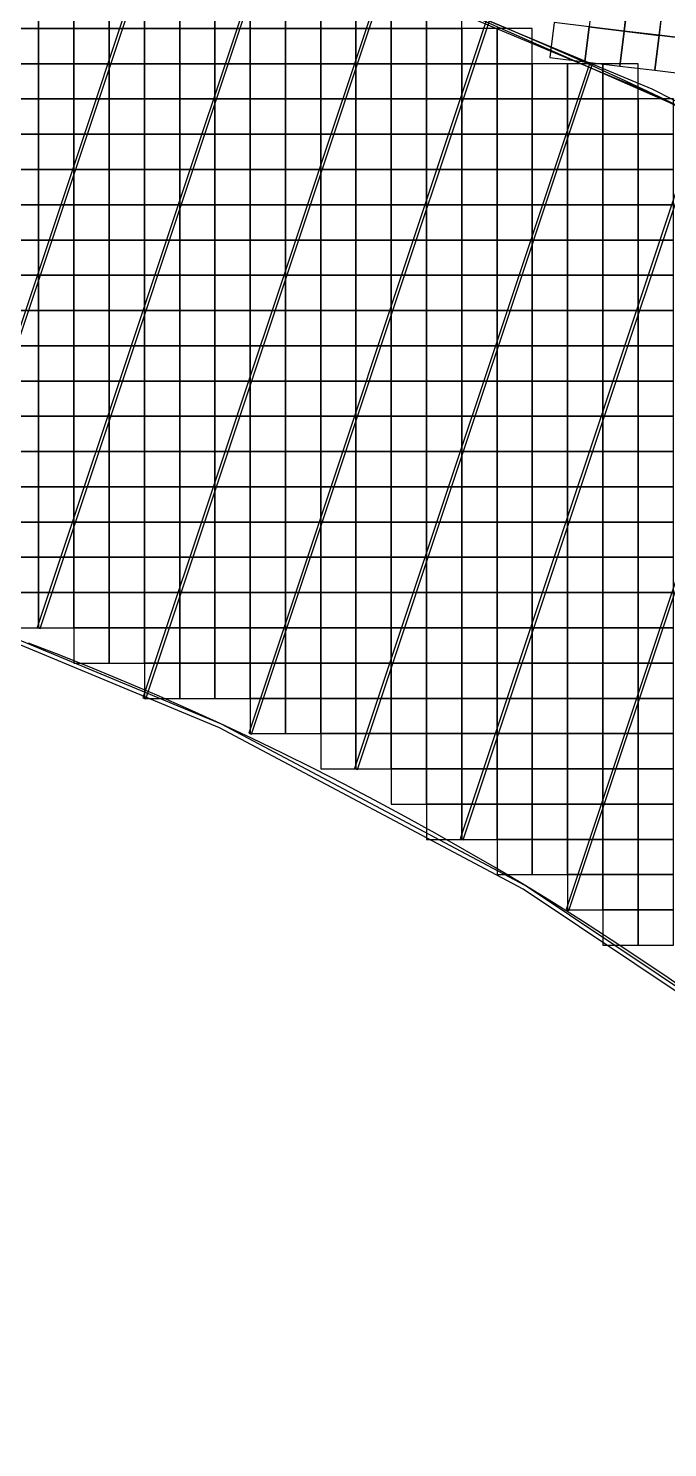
# Model space of a CAD drawing. Extents: x -31693 to 132909863, y -42052423 to 151957.
# Drawn here: x 105900 to 114964, y 89591 to 109717 of the extents above; entities that cross this region are included whole.
import ezdxf

# ---------------------------------------------------------------- set-up
doc = ezdxf.new("R2010")
doc.units = 0
doc.header["$LTSCALE"] = 1000
doc.header["$MEASUREMENT"] = 0
for name, color, linetype in [('500浮箱', 162, 'Continuous'), ('A-G-VISIBLE', 9, 'Continuous'), ('主龙骨', 4, 'Continuous'), ('边梁（14a槽钢', 3, 'Continuous')]:
    doc.layers.add(name, color=color, linetype=linetype)

# ---------------------------------------------------------------- blocks, each defined once
blk = doc.blocks.new('dasd')
at = {"layer": 'A-G-VISIBLE', "linetype": 'Continuous'}
for centre, radius, start, end in [((-132803.822, 42108.688), 57.677, 29.84645, 67.5516), ((-132803.304, 42112.783), 43.061, 27.6831, 69.1971)]:
    blk.add_arc(centre, radius, start, end, dxfattribs=at)
blk = doc.blocks.new('adasd')
at = {"layer": '500浮箱'}
blk.add_lwpolyline([(110598, 114789), (111098, 114789), (111098, 115289), (110598, 115289)], close=True, dxfattribs=at)

msp = doc.modelspace()

# ---------------------------------------------------------------- linework, layer by layer
at = {"layer": '500浮箱', "elevation": 2850}
for points in [[(105545, 109716), (106045, 109716), (106045, 110216), (105545, 110216)], [(106045, 109716), (106545, 109716), (106545, 110216), (106045, 110216)], [(106545, 109716), (107045, 109716), (107045, 110216), (106545, 110216)], [(107045, 109716), (107545, 109716), (107545, 110216), (107045, 110216)], [(107545, 109716), (108045, 109716), (108045, 110216), (107545, 110216)], [(108045, 109716), (108545, 109716), (108545, 110216), (108045, 110216)], [(108545, 109716), (109045, 109716), (109045, 110216), (108545, 110216)], [(109045, 109716), (109545, 109716), (109545, 110216), (109045, 110216)], [(109545, 109716), (110045, 109716), (110045, 110216), (109545, 110216)], [(110045, 109716), (110545, 109716), (110545, 110216), (110045, 110216)], [(110545, 109716), (111045, 109716), (111045, 110216), (110545, 110216)], [(111045, 109716), (111545, 109716), (111545, 110216), (111045, 110216)], [(111545, 109716), (112045, 109716), (112045, 110216), (111545, 110216)], [(105545, 109216), (106045, 109216), (106045, 109716), (105545, 109716)], [(106045, 109216), (106545, 109216), (106545, 109716), (106045, 109716)], [(106545, 109216), (107045, 109216), (107045, 109716), (106545, 109716)], [(107045, 109216), (107545, 109216), (107545, 109716), (107045, 109716)], [(107545, 109216), (108045, 109216), (108045, 109716), (107545, 109716)], [(108045, 109216), (108545, 109216), (108545, 109716), (108045, 109716)], [(108545, 109216), (109045, 109216), (109045, 109716), (108545, 109716)], [(109045, 109216), (109545, 109216), (109545, 109716), (109045, 109716)], [(109545, 109216), (110045, 109216), (110045, 109716), (109545, 109716)], [(110045, 109216), (110545, 109216), (110545, 109716), (110045, 109716)], [(110545, 109216), (111045, 109216), (111045, 109716), (110545, 109716)], [(111045, 109216), (111545, 109216), (111545, 109716), (111045, 109716)], [(111545, 109216), (112045, 109216), (112045, 109716), (111545, 109716)], [(112045, 109216), (112545, 109216), (112545, 109716), (112045, 109716)], [(112545, 109216), (113045, 109216), (113045, 109716), (112545, 109716)], [(105545, 108716), (106045, 108716), (106045, 109216), (105545, 109216)], [(106045, 108716), (106545, 108716), (106545, 109216), (106045, 109216)], [(106545, 108716), (107045, 108716), (107045, 109216), (106545, 109216)], [(107045, 108716), (107545, 108716), (107545, 109216), (107045, 109216)], [(107545, 108716), (108045, 108716), (108045, 109216), (107545, 109216)], [(108045, 108716), (108545, 108716), (108545, 109216), (108045, 109216)], [(108545, 108716), (109045, 108716), (109045, 109216), (108545, 109216)], [(109045, 108716), (109545, 108716), (109545, 109216), (109045, 109216)], [(109545, 108716), (110045, 108716), (110045, 109216), (109545, 109216)], [(110045, 108716), (110545, 108716), (110545, 109216), (110045, 109216)], [(110545, 108716), (111045, 108716), (111045, 109216), (110545, 109216)], [(111045, 108716), (111545, 108716), (111545, 109216), (111045, 109216)], [(111545, 108716), (112045, 108716), (112045, 109216), (111545, 109216)], [(112045, 108716), (112545, 108716), (112545, 109216), (112045, 109216)], [(112545, 108716), (113045, 108716), (113045, 109216), (112545, 109216)], [(113045, 108716), (113545, 108716), (113545, 109216), (113045, 109216)], [(113545, 108716), (114045, 108716), (114045, 109216), (113545, 109216)], [(114045, 108716), (114545, 108716), (114545, 109216), (114045, 109216)], [(105545, 108216), (106045, 108216), (106045, 108716), (105545, 108716)], [(106045, 108216), (106545, 108216), (106545, 108716), (106045, 108716)], [(106545, 108216), (107045, 108216), (107045, 108716), (106545, 108716)], [(107045, 108216), (107545, 108216), (107545, 108716), (107045, 108716)], [(107545, 108216), (108045, 108216), (108045, 108716), (107545, 108716)], [(108045, 108216), (108545, 108216), (108545, 108716), (108045, 108716)], [(108545, 108216), (109045, 108216), (109045, 108716), (108545, 108716)], [(109045, 108216), (109545, 108216), (109545, 108716), (109045, 108716)], [(109545, 108216), (110045, 108216), (110045, 108716), (109545, 108716)], [(110045, 108216), (110545, 108216), (110545, 108716), (110045, 108716)], [(110545, 108216), (111045, 108216), (111045, 108716), (110545, 108716)], [(111045, 108216), (111545, 108216), (111545, 108716), (111045, 108716)], [(111545, 108216), (112045, 108216), (112045, 108716), (111545, 108716)], [(112045, 108216), (112545, 108216), (112545, 108716), (112045, 108716)], [(112545, 108216), (113045, 108216), (113045, 108716), (112545, 108716)], [(113045, 108216), (113545, 108216), (113545, 108716), (113045, 108716)], [(113545, 108216), (114045, 108216), (114045, 108716), (113545, 108716)], [(114045, 108216), (114545, 108216), (114545, 108716), (114045, 108716)], [(114545, 108216), (115045, 108216), (115045, 108716), (114545, 108716)], [(105545, 107716), (106045, 107716), (106045, 108216), (105545, 108216)], [(106045, 107716), (106545, 107716), (106545, 108216), (106045, 108216)], [(106545, 107716), (107045, 107716), (107045, 108216), (106545, 108216)], [(107045, 107716), (107545, 107716), (107545, 108216), (107045, 108216)], [(107545, 107716), (108045, 107716), (108045, 108216), (107545, 108216)], [(108045, 107716), (108545, 107716), (108545, 108216), (108045, 108216)], [(108545, 107716), (109045, 107716), (109045, 108216), (108545, 108216)], [(109045, 107716), (109545, 107716), (109545, 108216), (109045, 108216)], [(109545, 107716), (110045, 107716), (110045, 108216), (109545, 108216)], [(110045, 107716), (110545, 107716), (110545, 108216), (110045, 108216)], [(110545, 107716), (111045, 107716), (111045, 108216), (110545, 108216)], [(111045, 107716), (111545, 107716), (111545, 108216), (111045, 108216)], [(111545, 107716), (112045, 107716), (112045, 108216), (111545, 108216)], [(112045, 107716), (112545, 107716), (112545, 108216), (112045, 108216)], [(112545, 107716), (113045, 107716), (113045, 108216), (112545, 108216)], [(113045, 107716), (113545, 107716), (113545, 108216), (113045, 108216)], [(113545, 107716), (114045, 107716), (114045, 108216), (113545, 108216)], [(114045, 107716), (114545, 107716), (114545, 108216), (114045, 108216)], [(114545, 107716), (115045, 107716), (115045, 108216), (114545, 108216)], [(105545, 107216), (106045, 107216), (106045, 107716), (105545, 107716)], [(106045, 107216), (106545, 107216), (106545, 107716), (106045, 107716)], [(106545, 107216), (107045, 107216), (107045, 107716), (106545, 107716)], [(107045, 107216), (107545, 107216), (107545, 107716), (107045, 107716)], [(107545, 107216), (108045, 107216), (108045, 107716), (107545, 107716)], [(108045, 107216), (108545, 107216), (108545, 107716), (108045, 107716)], [(108545, 107216), (109045, 107216), (109045, 107716), (108545, 107716)], [(109045, 107216), (109545, 107216), (109545, 107716), (109045, 107716)], [(109545, 107216), (110045, 107216), (110045, 107716), (109545, 107716)], [(110045, 107216), (110545, 107216), (110545, 107716), (110045, 107716)], [(110545, 107216), (111045, 107216), (111045, 107716), (110545, 107716)], [(111045, 107216), (111545, 107216), (111545, 107716), (111045, 107716)], [(111545, 107216), (112045, 107216), (112045, 107716), (111545, 107716)], [(112045, 107216), (112545, 107216), (112545, 107716), (112045, 107716)], [(112545, 107216), (113045, 107216), (113045, 107716), (112545, 107716)], [(113045, 107216), (113545, 107216), (113545, 107716), (113045, 107716)], [(113545, 107216), (114045, 107216), (114045, 107716), (113545, 107716)], [(114045, 107216), (114545, 107216), (114545, 107716), (114045, 107716)], [(114545, 107216), (115045, 107216), (115045, 107716), (114545, 107716)], [(105545, 106716), (106045, 106716), (106045, 107216), (105545, 107216)], [(106045, 106716), (106545, 106716), (106545, 107216), (106045, 107216)], [(106545, 106716), (107045, 106716), (107045, 107216), (106545, 107216)], [(107045, 106716), (107545, 106716), (107545, 107216), (107045, 107216)], [(107545, 106716), (108045, 106716), (108045, 107216), (107545, 107216)], [(108045, 106716), (108545, 106716), (108545, 107216), (108045, 107216)], [(108545, 106716), (109045, 106716), (109045, 107216), (108545, 107216)], [(109045, 106716), (109545, 106716), (109545, 107216), (109045, 107216)], [(109545, 106716), (110045, 106716), (110045, 107216), (109545, 107216)], [(110045, 106716), (110545, 106716), (110545, 107216), (110045, 107216)], [(110545, 106716), (111045, 106716), (111045, 107216), (110545, 107216)], [(111045, 106716), (111545, 106716), (111545, 107216), (111045, 107216)], [(111545, 106716), (112045, 106716), (112045, 107216), (111545, 107216)], [(112045, 106716), (112545, 106716), (112545, 107216), (112045, 107216)], [(112545, 106716), (113045, 106716), (113045, 107216), (112545, 107216)], [(113045, 106716), (113545, 106716), (113545, 107216), (113045, 107216)], [(113545, 106716), (114045, 106716), (114045, 107216), (113545, 107216)], [(114045, 106716), (114545, 106716), (114545, 107216), (114045, 107216)], [(114545, 106716), (115045, 106716), (115045, 107216), (114545, 107216)], [(105545, 106216), (106045, 106216), (106045, 106716), (105545, 106716)], [(106045, 106216), (106545, 106216), (106545, 106716), (106045, 106716)], [(106545, 106216), (107045, 106216), (107045, 106716), (106545, 106716)], [(107045, 106216), (107545, 106216), (107545, 106716), (107045, 106716)], [(107545, 106216), (108045, 106216), (108045, 106716), (107545, 106716)], [(108045, 106216), (108545, 106216), (108545, 106716), (108045, 106716)], [(108545, 106216), (109045, 106216), (109045, 106716), (108545, 106716)], [(109045, 106216), (109545, 106216), (109545, 106716), (109045, 106716)], [(109545, 106216), (110045, 106216), (110045, 106716), (109545, 106716)], [(110045, 106216), (110545, 106216), (110545, 106716), (110045, 106716)], [(110545, 106216), (111045, 106216), (111045, 106716), (110545, 106716)], [(111045, 106216), (111545, 106216), (111545, 106716), (111045, 106716)], [(111545, 106216), (112045, 106216), (112045, 106716), (111545, 106716)], [(112045, 106216), (112545, 106216), (112545, 106716), (112045, 106716)], [(112545, 106216), (113045, 106216), (113045, 106716), (112545, 106716)], [(113045, 106216), (113545, 106216), (113545, 106716), (113045, 106716)], [(113545, 106216), (114045, 106216), (114045, 106716), (113545, 106716)], [(114045, 106216), (114545, 106216), (114545, 106716), (114045, 106716)], [(114545, 106216), (115045, 106216), (115045, 106716), (114545, 106716)], [(105545, 105716), (106045, 105716), (106045, 106216), (105545, 106216)], [(106045, 105716), (106545, 105716), (106545, 106216), (106045, 106216)], [(106545, 105716), (107045, 105716), (107045, 106216), (106545, 106216)], [(107045, 105716), (107545, 105716), (107545, 106216), (107045, 106216)], [(107545, 105716), (108045, 105716), (108045, 106216), (107545, 106216)], [(108045, 105716), (108545, 105716), (108545, 106216), (108045, 106216)], [(108545, 105716), (109045, 105716), (109045, 106216), (108545, 106216)], [(109045, 105716), (109545, 105716), (109545, 106216), (109045, 106216)], [(109545, 105716), (110045, 105716), (110045, 106216), (109545, 106216)], [(110045, 105716), (110545, 105716), (110545, 106216), (110045, 106216)], [(110545, 105716), (111045, 105716), (111045, 106216), (110545, 106216)], [(111045, 105716), (111545, 105716), (111545, 106216), (111045, 106216)], [(111545, 105716), (112045, 105716), (112045, 106216), (111545, 106216)], [(112045, 105716), (112545, 105716), (112545, 106216), (112045, 106216)], [(112545, 105716), (113045, 105716), (113045, 106216), (112545, 106216)], [(113045, 105716), (113545, 105716), (113545, 106216), (113045, 106216)], [(113545, 105716), (114045, 105716), (114045, 106216), (113545, 106216)], [(114045, 105716), (114545, 105716), (114545, 106216), (114045, 106216)], [(114545, 105716), (115045, 105716), (115045, 106216), (114545, 106216)], [(105545, 105216), (106045, 105216), (106045, 105716), (105545, 105716)], [(106045, 105216), (106545, 105216), (106545, 105716), (106045, 105716)], [(106545, 105216), (107045, 105216), (107045, 105716), (106545, 105716)], [(107045, 105216), (107545, 105216), (107545, 105716), (107045, 105716)], [(107545, 105216), (108045, 105216), (108045, 105716), (107545, 105716)], [(108045, 105216), (108545, 105216), (108545, 105716), (108045, 105716)], [(108545, 105216), (109045, 105216), (109045, 105716), (108545, 105716)], [(109045, 105216), (109545, 105216), (109545, 105716), (109045, 105716)], [(109545, 105216), (110045, 105216), (110045, 105716), (109545, 105716)], [(110045, 105216), (110545, 105216), (110545, 105716), (110045, 105716)], [(110545, 105216), (111045, 105216), (111045, 105716), (110545, 105716)], [(111045, 105216), (111545, 105216), (111545, 105716), (111045, 105716)], [(111545, 105216), (112045, 105216), (112045, 105716), (111545, 105716)], [(112045, 105216), (112545, 105216), (112545, 105716), (112045, 105716)], [(112545, 105216), (113045, 105216), (113045, 105716), (112545, 105716)], [(113045, 105216), (113545, 105216), (113545, 105716), (113045, 105716)], [(113545, 105216), (114045, 105216), (114045, 105716), (113545, 105716)], [(114045, 105216), (114545, 105216), (114545, 105716), (114045, 105716)], [(114545, 105216), (115045, 105216), (115045, 105716), (114545, 105716)], [(105545, 104716), (106045, 104716), (106045, 105216), (105545, 105216)], [(106045, 104716), (106545, 104716), (106545, 105216), (106045, 105216)], [(106545, 104716), (107045, 104716), (107045, 105216), (106545, 105216)], [(107045, 104716), (107545, 104716), (107545, 105216), (107045, 105216)], [(107545, 104716), (108045, 104716), (108045, 105216), (107545, 105216)], [(108045, 104716), (108545, 104716), (108545, 105216), (108045, 105216)], [(108545, 104716), (109045, 104716), (109045, 105216), (108545, 105216)], [(109045, 104716), (109545, 104716), (109545, 105216), (109045, 105216)], [(109545, 104716), (110045, 104716), (110045, 105216), (109545, 105216)], [(110045, 104716), (110545, 104716), (110545, 105216), (110045, 105216)], [(110545, 104716), (111045, 104716), (111045, 105216), (110545, 105216)], [(111045, 104716), (111545, 104716), (111545, 105216), (111045, 105216)], [(111545, 104716), (112045, 104716), (112045, 105216), (111545, 105216)], [(112045, 104716), (112545, 104716), (112545, 105216), (112045, 105216)], [(112545, 104716), (113045, 104716), (113045, 105216), (112545, 105216)], [(113045, 104716), (113545, 104716), (113545, 105216), (113045, 105216)], [(113545, 104716), (114045, 104716), (114045, 105216), (113545, 105216)], [(114045, 104716), (114545, 104716), (114545, 105216), (114045, 105216)], [(114545, 104716), (115045, 104716), (115045, 105216), (114545, 105216)], [(105545, 104216), (106045, 104216), (106045, 104716), (105545, 104716)], [(106045, 104216), (106545, 104216), (106545, 104716), (106045, 104716)], [(106545, 104216), (107045, 104216), (107045, 104716), (106545, 104716)], [(107045, 104216), (107545, 104216), (107545, 104716), (107045, 104716)], [(107545, 104216), (108045, 104216), (108045, 104716), (107545, 104716)], [(108045, 104216), (108545, 104216), (108545, 104716), (108045, 104716)], [(108545, 104216), (109045, 104216), (109045, 104716), (108545, 104716)], [(109045, 104216), (109545, 104216), (109545, 104716), (109045, 104716)], [(109545, 104216), (110045, 104216), (110045, 104716), (109545, 104716)], [(110045, 104216), (110545, 104216), (110545, 104716), (110045, 104716)], [(110545, 104216), (111045, 104216), (111045, 104716), (110545, 104716)], [(111045, 104216), (111545, 104216), (111545, 104716), (111045, 104716)], [(111545, 104216), (112045, 104216), (112045, 104716), (111545, 104716)], [(112045, 104216), (112545, 104216), (112545, 104716), (112045, 104716)], [(112545, 104216), (113045, 104216), (113045, 104716), (112545, 104716)], [(113045, 104216), (113545, 104216), (113545, 104716), (113045, 104716)], [(113545, 104216), (114045, 104216), (114045, 104716), (113545, 104716)], [(114045, 104216), (114545, 104216), (114545, 104716), (114045, 104716)], [(114545, 104216), (115045, 104216), (115045, 104716), (114545, 104716)], [(105545, 103716), (106045, 103716), (106045, 104216), (105545, 104216)], [(106045, 103716), (106545, 103716), (106545, 104216), (106045, 104216)], [(106545, 103716), (107045, 103716), (107045, 104216), (106545, 104216)], [(107045, 103716), (107545, 103716), (107545, 104216), (107045, 104216)], [(107545, 103716), (108045, 103716), (108045, 104216), (107545, 104216)], [(108045, 103716), (108545, 103716), (108545, 104216), (108045, 104216)], [(108545, 103716), (109045, 103716), (109045, 104216), (108545, 104216)], [(109045, 103716), (109545, 103716), (109545, 104216), (109045, 104216)], [(109545, 103716), (110045, 103716), (110045, 104216), (109545, 104216)], [(110045, 103716), (110545, 103716), (110545, 104216), (110045, 104216)], [(110545, 103716), (111045, 103716), (111045, 104216), (110545, 104216)], [(111045, 103716), (111545, 103716), (111545, 104216), (111045, 104216)], [(111545, 103716), (112045, 103716), (112045, 104216), (111545, 104216)], [(112045, 103716), (112545, 103716), (112545, 104216), (112045, 104216)], [(112545, 103716), (113045, 103716), (113045, 104216), (112545, 104216)], [(113045, 103716), (113545, 103716), (113545, 104216), (113045, 104216)], [(113545, 103716), (114045, 103716), (114045, 104216), (113545, 104216)], [(114045, 103716), (114545, 103716), (114545, 104216), (114045, 104216)], [(114545, 103716), (115045, 103716), (115045, 104216), (114545, 104216)], [(105545, 103216), (106045, 103216), (106045, 103716), (105545, 103716)], [(106045, 103216), (106545, 103216), (106545, 103716), (106045, 103716)], [(106545, 103216), (107045, 103216), (107045, 103716), (106545, 103716)], [(107045, 103216), (107545, 103216), (107545, 103716), (107045, 103716)], [(107545, 103216), (108045, 103216), (108045, 103716), (107545, 103716)], [(108045, 103216), (108545, 103216), (108545, 103716), (108045, 103716)], [(108545, 103216), (109045, 103216), (109045, 103716), (108545, 103716)], [(109045, 103216), (109545, 103216), (109545, 103716), (109045, 103716)], [(109545, 103216), (110045, 103216), (110045, 103716), (109545, 103716)], [(110045, 103216), (110545, 103216), (110545, 103716), (110045, 103716)], [(110545, 103216), (111045, 103216), (111045, 103716), (110545, 103716)], [(111045, 103216), (111545, 103216), (111545, 103716), (111045, 103716)], [(111545, 103216), (112045, 103216), (112045, 103716), (111545, 103716)], [(112045, 103216), (112545, 103216), (112545, 103716), (112045, 103716)], [(112545, 103216), (113045, 103216), (113045, 103716), (112545, 103716)], [(113045, 103216), (113545, 103216), (113545, 103716), (113045, 103716)], [(113545, 103216), (114045, 103216), (114045, 103716), (113545, 103716)], [(114045, 103216), (114545, 103216), (114545, 103716), (114045, 103716)], [(114545, 103216), (115045, 103216), (115045, 103716), (114545, 103716)], [(105545, 102716), (106045, 102716), (106045, 103216), (105545, 103216)], [(106045, 102716), (106545, 102716), (106545, 103216), (106045, 103216)], [(106545, 102716), (107045, 102716), (107045, 103216), (106545, 103216)], [(107045, 102716), (107545, 102716), (107545, 103216), (107045, 103216)], [(107545, 102716), (108045, 102716), (108045, 103216), (107545, 103216)], [(108045, 102716), (108545, 102716), (108545, 103216), (108045, 103216)], [(108545, 102716), (109045, 102716), (109045, 103216), (108545, 103216)], [(109045, 102716), (109545, 102716), (109545, 103216), (109045, 103216)], [(109545, 102716), (110045, 102716), (110045, 103216), (109545, 103216)], [(110045, 102716), (110545, 102716), (110545, 103216), (110045, 103216)], [(110545, 102716), (111045, 102716), (111045, 103216), (110545, 103216)], [(111045, 102716), (111545, 102716), (111545, 103216), (111045, 103216)], [(111545, 102716), (112045, 102716), (112045, 103216), (111545, 103216)], [(112045, 102716), (112545, 102716), (112545, 103216), (112045, 103216)], [(112545, 102716), (113045, 102716), (113045, 103216), (112545, 103216)], [(113045, 102716), (113545, 102716), (113545, 103216), (113045, 103216)], [(113545, 102716), (114045, 102716), (114045, 103216), (113545, 103216)], [(114045, 102716), (114545, 102716), (114545, 103216), (114045, 103216)], [(114545, 102716), (115045, 102716), (115045, 103216), (114545, 103216)], [(105545, 102216), (106045, 102216), (106045, 102716), (105545, 102716)], [(106045, 102216), (106545, 102216), (106545, 102716), (106045, 102716)], [(106545, 102216), (107045, 102216), (107045, 102716), (106545, 102716)], [(107045, 102216), (107545, 102216), (107545, 102716), (107045, 102716)], [(107545, 102216), (108045, 102216), (108045, 102716), (107545, 102716)], [(108045, 102216), (108545, 102216), (108545, 102716), (108045, 102716)], [(108545, 102216), (109045, 102216), (109045, 102716), (108545, 102716)], [(109045, 102216), (109545, 102216), (109545, 102716), (109045, 102716)], [(109545, 102216), (110045, 102216), (110045, 102716), (109545, 102716)], [(110045, 102216), (110545, 102216), (110545, 102716), (110045, 102716)], [(110545, 102216), (111045, 102216), (111045, 102716), (110545, 102716)], [(111045, 102216), (111545, 102216), (111545, 102716), (111045, 102716)], [(111545, 102216), (112045, 102216), (112045, 102716), (111545, 102716)], [(112045, 102216), (112545, 102216), (112545, 102716), (112045, 102716)], [(112545, 102216), (113045, 102216), (113045, 102716), (112545, 102716)], [(113045, 102216), (113545, 102216), (113545, 102716), (113045, 102716)], [(113545, 102216), (114045, 102216), (114045, 102716), (113545, 102716)], [(114045, 102216), (114545, 102216), (114545, 102716), (114045, 102716)], [(114545, 102216), (115045, 102216), (115045, 102716), (114545, 102716)], [(105545, 101716), (106045, 101716), (106045, 102216), (105545, 102216)], [(106045, 101716), (106545, 101716), (106545, 102216), (106045, 102216)], [(106545, 101716), (107045, 101716), (107045, 102216), (106545, 102216)], [(107045, 101716), (107545, 101716), (107545, 102216), (107045, 102216)], [(107545, 101716), (108045, 101716), (108045, 102216), (107545, 102216)], [(108045, 101716), (108545, 101716), (108545, 102216), (108045, 102216)], [(108545, 101716), (109045, 101716), (109045, 102216), (108545, 102216)], [(109045, 101716), (109545, 101716), (109545, 102216), (109045, 102216)], [(109545, 101716), (110045, 101716), (110045, 102216), (109545, 102216)], [(110045, 101716), (110545, 101716), (110545, 102216), (110045, 102216)], [(110545, 101716), (111045, 101716), (111045, 102216), (110545, 102216)], [(111045, 101716), (111545, 101716), (111545, 102216), (111045, 102216)], [(111545, 101716), (112045, 101716), (112045, 102216), (111545, 102216)], [(112045, 101716), (112545, 101716), (112545, 102216), (112045, 102216)], [(112545, 101716), (113045, 101716), (113045, 102216), (112545, 102216)], [(113045, 101716), (113545, 101716), (113545, 102216), (113045, 102216)], [(113545, 101716), (114045, 101716), (114045, 102216), (113545, 102216)], [(114045, 101716), (114545, 101716), (114545, 102216), (114045, 102216)], [(114545, 101716), (115045, 101716), (115045, 102216), (114545, 102216)], [(105545, 101216), (106045, 101216), (106045, 101716), (105545, 101716)], [(106045, 101216), (106545, 101216), (106545, 101716), (106045, 101716)], [(106545, 101216), (107045, 101216), (107045, 101716), (106545, 101716)], [(107045, 101216), (107545, 101216), (107545, 101716), (107045, 101716)], [(107545, 101216), (108045, 101216), (108045, 101716), (107545, 101716)], [(108045, 101216), (108545, 101216), (108545, 101716), (108045, 101716)], [(108545, 101216), (109045, 101216), (109045, 101716), (108545, 101716)], [(109045, 101216), (109545, 101216), (109545, 101716), (109045, 101716)], [(109545, 101216), (110045, 101216), (110045, 101716), (109545, 101716)], [(110045, 101216), (110545, 101216), (110545, 101716), (110045, 101716)], [(110545, 101216), (111045, 101216), (111045, 101716), (110545, 101716)], [(111045, 101216), (111545, 101216), (111545, 101716), (111045, 101716)], [(111545, 101216), (112045, 101216), (112045, 101716), (111545, 101716)], [(112045, 101216), (112545, 101216), (112545, 101716), (112045, 101716)], [(112545, 101216), (113045, 101216), (113045, 101716), (112545, 101716)], [(113045, 101216), (113545, 101216), (113545, 101716), (113045, 101716)], [(113545, 101216), (114045, 101216), (114045, 101716), (113545, 101716)], [(114045, 101216), (114545, 101216), (114545, 101716), (114045, 101716)], [(114545, 101216), (115045, 101216), (115045, 101716), (114545, 101716)], [(106545, 100716), (107045, 100716), (107045, 101216), (106545, 101216)], [(107045, 100716), (107545, 100716), (107545, 101216), (107045, 101216)], [(107545, 100716), (108045, 100716), (108045, 101216), (107545, 101216)], [(108045, 100716), (108545, 100716), (108545, 101216), (108045, 101216)], [(108545, 100716), (109045, 100716), (109045, 101216), (108545, 101216)], [(109045, 100716), (109545, 100716), (109545, 101216), (109045, 101216)], [(109545, 100716), (110045, 100716), (110045, 101216), (109545, 101216)], [(110045, 100716), (110545, 100716), (110545, 101216), (110045, 101216)], [(110545, 100716), (111045, 100716), (111045, 101216), (110545, 101216)], [(111045, 100716), (111545, 100716), (111545, 101216), (111045, 101216)], [(111545, 100716), (112045, 100716), (112045, 101216), (111545, 101216)], [(112045, 100716), (112545, 100716), (112545, 101216), (112045, 101216)], [(112545, 100716), (113045, 100716), (113045, 101216), (112545, 101216)], [(113045, 100716), (113545, 100716), (113545, 101216), (113045, 101216)], [(113545, 100716), (114045, 100716), (114045, 101216), (113545, 101216)], [(114045, 100716), (114545, 100716), (114545, 101216), (114045, 101216)], [(114545, 100716), (115045, 100716), (115045, 101216), (114545, 101216)], [(107545, 100216), (108045, 100216), (108045, 100716), (107545, 100716)], [(108045, 100216), (108545, 100216), (108545, 100716), (108045, 100716)], [(108545, 100216), (109045, 100216), (109045, 100716), (108545, 100716)], [(109045, 100216), (109545, 100216), (109545, 100716), (109045, 100716)], [(109545, 100216), (110045, 100216), (110045, 100716), (109545, 100716)], [(110045, 100216), (110545, 100216), (110545, 100716), (110045, 100716)], [(110545, 100216), (111045, 100216), (111045, 100716), (110545, 100716)], [(111045, 100216), (111545, 100216), (111545, 100716), (111045, 100716)], [(111545, 100216), (112045, 100216), (112045, 100716), (111545, 100716)], [(112045, 100216), (112545, 100216), (112545, 100716), (112045, 100716)], [(112545, 100216), (113045, 100216), (113045, 100716), (112545, 100716)], [(113045, 100216), (113545, 100216), (113545, 100716), (113045, 100716)], [(113545, 100216), (114045, 100216), (114045, 100716), (113545, 100716)], [(114045, 100216), (114545, 100216), (114545, 100716), (114045, 100716)], [(114545, 100216), (115045, 100216), (115045, 100716), (114545, 100716)], [(109045, 99716), (109545, 99716), (109545, 100216), (109045, 100216)], [(109545, 99716), (110045, 99716), (110045, 100216), (109545, 100216)], [(110045, 99716), (110545, 99716), (110545, 100216), (110045, 100216)], [(110545, 99716), (111045, 99716), (111045, 100216), (110545, 100216)], [(111045, 99716), (111545, 99716), (111545, 100216), (111045, 100216)], [(111545, 99716), (112045, 99716), (112045, 100216), (111545, 100216)], [(112045, 99716), (112545, 99716), (112545, 100216), (112045, 100216)], [(112545, 99716), (113045, 99716), (113045, 100216), (112545, 100216)], [(113045, 99716), (113545, 99716), (113545, 100216), (113045, 100216)], [(113545, 99716), (114045, 99716), (114045, 100216), (113545, 100216)], [(114045, 99716), (114545, 99716), (114545, 100216), (114045, 100216)], [(114545, 99716), (115045, 99716), (115045, 100216), (114545, 100216)], [(110045, 99216), (110545, 99216), (110545, 99716), (110045, 99716)], [(110545, 99216), (111045, 99216), (111045, 99716), (110545, 99716)], [(111045, 99216), (111545, 99216), (111545, 99716), (111045, 99716)], [(111545, 99216), (112045, 99216), (112045, 99716), (111545, 99716)], [(112045, 99216), (112545, 99216), (112545, 99716), (112045, 99716)], [(112545, 99216), (113045, 99216), (113045, 99716), (112545, 99716)], [(113045, 99216), (113545, 99216), (113545, 99716), (113045, 99716)], [(113545, 99216), (114045, 99216), (114045, 99716), (113545, 99716)], [(114045, 99216), (114545, 99216), (114545, 99716), (114045, 99716)], [(114545, 99216), (115045, 99216), (115045, 99716), (114545, 99716)], [(111045, 98716), (111545, 98716), (111545, 99216), (111045, 99216)], [(111545, 98716), (112045, 98716), (112045, 99216), (111545, 99216)], [(112045, 98716), (112545, 98716), (112545, 99216), (112045, 99216)], [(112545, 98716), (113045, 98716), (113045, 99216), (112545, 99216)], [(113045, 98716), (113545, 98716), (113545, 99216), (113045, 99216)], [(113545, 98716), (114045, 98716), (114045, 99216), (113545, 99216)], [(114045, 98716), (114545, 98716), (114545, 99216), (114045, 99216)], [(114545, 98716), (115045, 98716), (115045, 99216), (114545, 99216)], [(111545, 98216), (112045, 98216), (112045, 98716), (111545, 98716)], [(112045, 98216), (112545, 98216), (112545, 98716), (112045, 98716)], [(112545, 98216), (113045, 98216), (113045, 98716), (112545, 98716)], [(113045, 98216), (113545, 98216), (113545, 98716), (113045, 98716)], [(113545, 98216), (114045, 98216), (114045, 98716), (113545, 98716)], [(114045, 98216), (114545, 98216), (114545, 98716), (114045, 98716)], [(114545, 98216), (115045, 98216), (115045, 98716), (114545, 98716)], [(112545, 97716), (113045, 97716), (113045, 98216), (112545, 98216)], [(113045, 97716), (113545, 97716), (113545, 98216), (113045, 98216)], [(113545, 97716), (114045, 97716), (114045, 98216), (113545, 98216)], [(114045, 97716), (114545, 97716), (114545, 98216), (114045, 98216)], [(114545, 97716), (115045, 97716), (115045, 98216), (114545, 98216)], [(113545, 97216), (114045, 97216), (114045, 97716), (113545, 97716)], [(114045, 97216), (114545, 97216), (114545, 97716), (114045, 97716)], [(114545, 97216), (115045, 97216), (115045, 97716), (114545, 97716)], [(114045, 96716), (114545, 96716), (114545, 97216), (114045, 97216)], [(114545, 96716), (115045, 96716), (115045, 97216), (114545, 97216)]]:
    msp.add_lwpolyline(points, close=True, dxfattribs=at)
at = {"layer": '主龙骨', "elevation": 2850}
for points in [[(107781, 111493), (104524, 101723), (104565, 101709), (107823, 111482)], [(109275, 110974), (106024, 101223), (106065, 101209), (109315, 110960)], [(110915, 110394), (107524, 100223), (107565, 100209), (110955, 110380)], [(112397, 109839), (109024, 99723), (109065, 99709), (112436, 109823)], [(113855, 109216), (110524, 99223), (110565, 99209), (113901, 109216)], [(115437, 108460), (112024, 98223), (112065, 98209), (115476, 108441)], [(117022, 107716), (113524, 97223), (113565, 97209), (117045, 107648)]]:
    msp.add_lwpolyline(points, dxfattribs=at)
at = {"layer": '边梁（14a槽钢', "elevation": 2850}
msp.add_lwpolyline([(113830, 118362), (117916, 117867), (117255, 112418), (117714, 110604), (118467, 108854), (119184, 107670), (120325, 106254), (121652, 105040), (121739, 104919), (116006, 108216), (110976, 110434), (108042, 111419), (107867, 111477), (107951, 111509), (109107, 111373), (110082, 111470), (111025, 111760), (111922, 112252), (112496, 112718), (113253, 113606)], close=True, dxfattribs=at)
for points in [[(104326, 112605), (110955, 110380), (114713, 108807), (117690, 107295), (120339, 105759), (122612, 104283), (124126, 103214), (125718, 102007), (127656, 100416), (129299, 98949), (130419, 97883), (132045, 96216), (134045, 93994), (135127, 92681), (135772, 91860), (136377, 91061), (137706, 89196)], [(104343, 112660), (110976, 110434), (114738, 108860), (117718, 107346), (120369, 105808), (122645, 104332), (124160, 103261), (125754, 102053), (127693, 100460), (129338, 98992), (130460, 97924), (132087, 96255), (134089, 94032), (135172, 92717), (135818, 91895), (136423, 91095), (137754, 89228)], [(130344, 57955), (130674, 59724), (130897, 61265), (131111, 63418), (131221, 66237), (131128, 69233), (130816, 72229), (130470, 74306), (130058, 76202), (129181, 79295), (128685, 80727), (127123, 83458), (125209, 86279), (121784, 90364), (119067, 92984), (116082, 95391), (112915, 97510), (108611, 99799), (104859, 101358), (99225, 103423), (92914, 105329), (88216, 106483), (81537, 107748), (76749, 108392)], [(130401, 57943), (130731, 59714), (130955, 61258), (131169, 63414), (131279, 66237), (131186, 69237), (130874, 72237), (130527, 74317), (130114, 76216), (129237, 79312), (128738, 80751), (127172, 83489), (125255, 86314), (121826, 90404), (119105, 93028), (116116, 95438), (112945, 97560), (108636, 99851), (104880, 101412), (99244, 103478), (92930, 105385), (88229, 106540), (81546, 107805), (76755, 108450)]]:
    msp.add_lwpolyline(points, dxfattribs=at)

# ---------------------------------------------------------------- block references
at = {"xscale": 1000, "yscale": 1000, "zscale": 1000}
msp.add_blockref('dasd', (132893911, -42052037, 2850), dxfattribs=at)
at = {"layer": '500浮箱', "rotation": 353.0911256659693}
for p in [(-9753, 9087, 2850), (-9256, 9027, 2850), (-8760, 8967, 2850), (-10309, 8651, 2850), (-9813, 8591, 2850), (-9317, 8531, 2850), (-8820, 8471, 2850)]:
    msp.add_blockref('adasd', p, dxfattribs=at)

doc.saveas('drawing.dxf')
